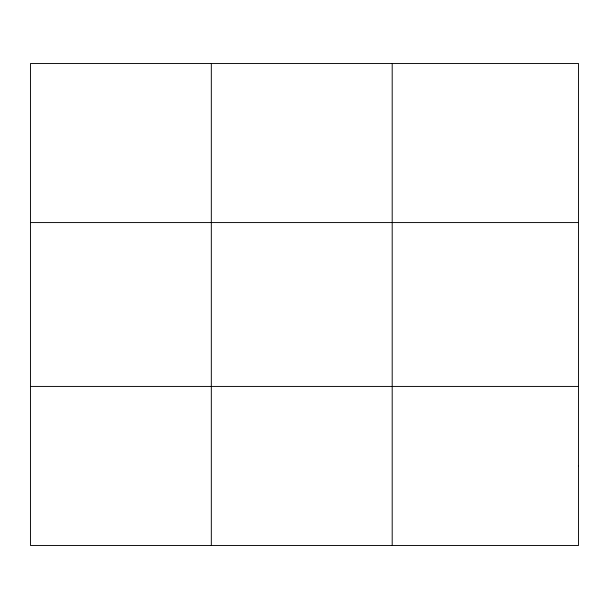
<?xml version="1.0" encoding="UTF-8"?>
<svg xmlns="http://www.w3.org/2000/svg" width="609" height="609" viewBox="0 0 609 609"><rect width="100%" height="100%" fill="white"/><g stroke="black" fill="none" stroke-linecap="round" stroke-linejoin="round"><path stroke-width="0.91" d="M211.323 545.451L211.323 63.549M392.196 545.451L392.196 63.549M30.45 222.574L578.55 222.574M30.45 386.426L578.55 386.426M578.55 465.938L578.55 545.451L30.45 545.451L30.45 63.549L578.55 63.549L578.55 465.938"/></g></svg>
